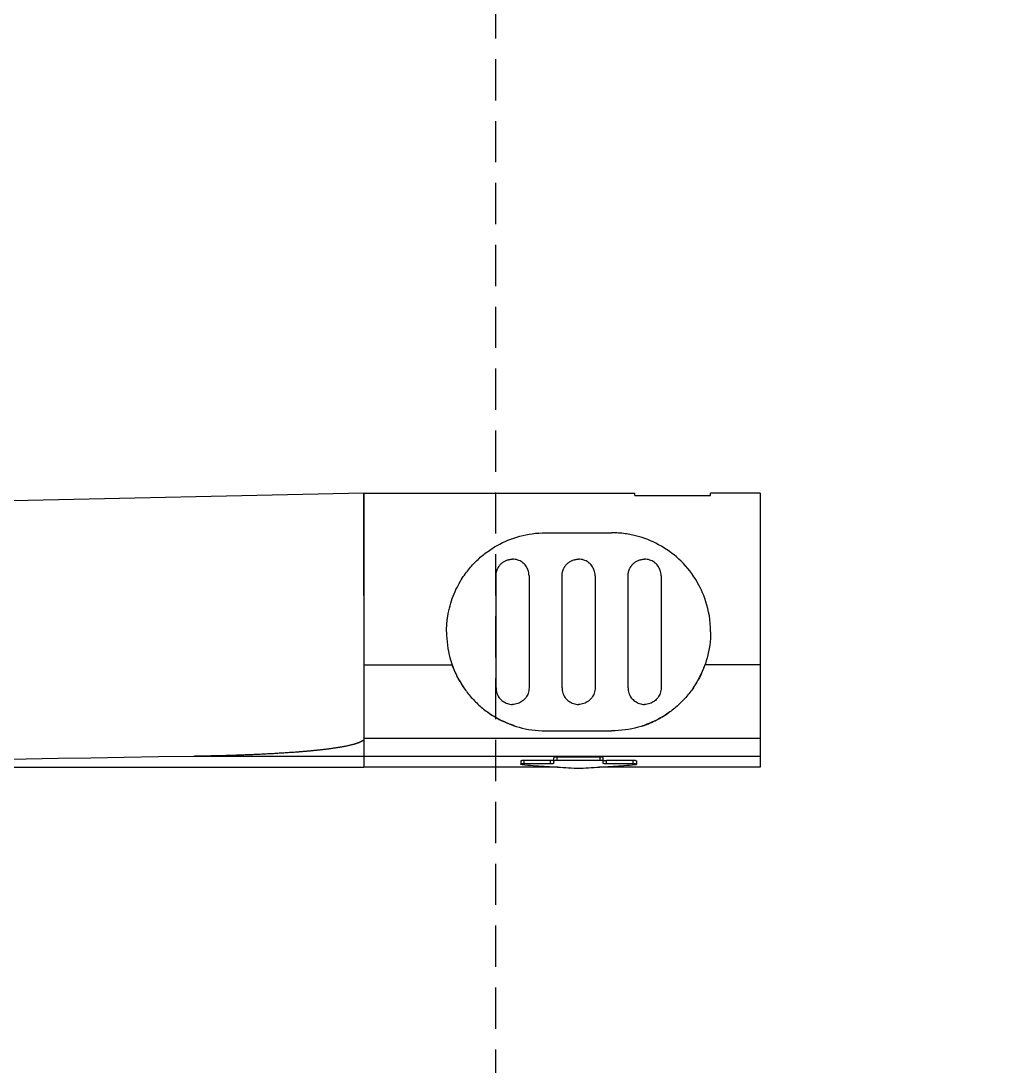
# Model space of a CAD drawing. Header units: inches. Extents: x 0 to 77285, y -118 to 40065.
# Drawn here: x 29460.26 to 29490.35, y 23130.04 to 23161.71 of the extents above; entities that cross this region are included whole.
import ezdxf

# ---------------------------------------------------------------- set-up
doc = ezdxf.new("R2010")
doc.units = ezdxf.units.IN
doc.header["$LTSCALE"] = 5
doc.header["$MEASUREMENT"] = 0
doc.linetypes.add('HIDDEN', pattern=[0.375, 0.25, -0.125])
doc.linetypes.add('PHANTOM', pattern=[2.5, 1.25, -0.25, 0.25, -0.25, 0.25, -0.25])
doc.layers.add('33', color=3, linetype='PHANTOM', lineweight=9)
doc.layers.add('55', color=5, linetype='Continuous')
doc.layers.add('77', color=40, linetype='HIDDEN')

# ---------------------------------------------------------------- blocks, each defined once
blk = doc.blocks.new('A$C42c8eb8e')
for p, q in [((-75.504, -4.361), (-75.504, 3.939)), ((-71.654, 3.839), (-70.854, 3.839)), ((-71.654, 3.839), (-71.654, 3.738)), ((-70.854, 3.839), (-70.854, 3.738)), ((-70.754, 3.825), (-70.754, 3.652)), ((-69.254, 3.825), (-69.254, 3.652)), ((-69.154, 3.839), (-68.354, 3.839)), ((-69.154, 3.839), (-69.154, 3.738)), ((-68.354, 3.839), (-68.354, 3.738)), ((-63.504, 0.839), (-63.504, 3.942)), ((-42.004, 3.942), (-63.504, 3.942)), ((-63.504, 3.609), (-75.504, 3.609)), ((-70.654, 3.737), (-69.354, 3.737)), ((-70.654, 3.737), (-70.654, 3.636)), ((-69.354, 3.737), (-69.354, 3.636)), ((-63.504, 3.612), (-58.336, 3.612)), ((-63.504, 3.064), (-75.504, 3.064)), ((-72.295, 2.547), (-72.296, 2.547)), ((-69.004, 2.839), (-71.004, 2.839)), ((-67.712, 2.547), (-67.713, 2.547)), ((-72.504, -1.861), (-72.504, 1.539)), ((-71.504, 1.539), (-71.504, -1.861)), ((-70.504, -1.861), (-70.504, 1.539)), ((-69.504, 1.539), (-69.504, -1.861)), ((-68.504, -1.861), (-68.504, 1.539)), ((-67.504, 1.539), (-67.504, -1.861)), ((-75.504, 0.839), (-73.833, 0.839)), ((-73.833, 0.839), (-73.833, 0.839)), ((-66.176, 0.839), (-66.176, 0.839)), ((-63.504, 0.839), (-66.176, 0.839)), ((-63.504, -4.361), (-63.504, 0.839)), ((-63.504, -1.262), (-63.504, -4.361)), ((-69.004, -3.161), (-71.004, -3.161)), ((-63.504, -4.361), (-42.004, -3.898)), ((-75.504, -4.361), (-74.004, -4.361)), ((-74.004, -4.293), (-74.004, -4.361)), ((-71.704, -4.293), (-71.704, -4.361)), ((-63.504, -4.361), (-71.704, -4.361))]:
    blk.add_line(p, q)
for points in [[(-75.504, 3.939), (-75.26, 3.939), (-75.017, 3.939), (-74.773, 3.939), (-74.529, 3.939), (-74.285, 3.939), (-74.041, 3.939), (-73.798, 3.939), (-73.554, 3.939), (-73.31, 3.939), (-73.066, 3.939), (-72.823, 3.939), (-72.579, 3.939), (-72.335, 3.939), (-72.091, 3.939), (-71.848, 3.939), (-71.604, 3.939), (-71.36, 3.939), (-71.116, 3.939), (-70.872, 3.939), (-70.629, 3.939)], [(-71.71, 3.862), (-71.713, 3.861), (-71.716, 3.861), (-71.719, 3.861), (-71.722, 3.86), (-71.725, 3.86), (-71.728, 3.86), (-71.731, 3.859), (-71.734, 3.859), (-71.737, 3.858), (-71.74, 3.858), (-71.742, 3.857), (-71.745, 3.857), (-71.747, 3.856), (-71.749, 3.855), (-71.75, 3.855), (-71.752, 3.854), (-71.753, 3.854), (-71.754, 3.853), (-71.754, 3.852), (-71.754, 3.851)], [(-71.75, 3.848), (-71.75, 3.848), (-71.751, 3.848), (-71.751, 3.848), (-71.751, 3.848), (-71.752, 3.849), (-71.752, 3.849), (-71.752, 3.849), (-71.753, 3.849), (-71.753, 3.849), (-71.753, 3.85), (-71.753, 3.85), (-71.754, 3.85), (-71.754, 3.85), (-71.754, 3.85), (-71.754, 3.85), (-71.754, 3.851), (-71.754, 3.851), (-71.754, 3.851), (-71.754, 3.851), (-71.754, 3.851)], [(-71.754, 3.751), (-71.754, 3.756), (-71.754, 3.761), (-71.754, 3.766), (-71.754, 3.771), (-71.754, 3.776), (-71.754, 3.781), (-71.754, 3.786), (-71.754, 3.791), (-71.754, 3.796), (-71.754, 3.801), (-71.754, 3.806), (-71.754, 3.811), (-71.754, 3.816), (-71.754, 3.821), (-71.754, 3.826), (-71.754, 3.831), (-71.754, 3.836), (-71.754, 3.841), (-71.754, 3.846), (-71.754, 3.851)], [(-71.75, 3.848), (-71.748, 3.847), (-71.746, 3.846), (-71.743, 3.846), (-71.74, 3.845), (-71.737, 3.844), (-71.733, 3.844), (-71.729, 3.843), (-71.725, 3.842), (-71.72, 3.842), (-71.715, 3.841), (-71.71, 3.841), (-71.705, 3.84), (-71.699, 3.84), (-71.693, 3.84), (-71.687, 3.839), (-71.681, 3.839), (-71.675, 3.839), (-71.668, 3.839), (-71.661, 3.839), (-71.654, 3.839)], [(-70.06, 3.97), (-70.142, 3.966), (-70.225, 3.962), (-70.308, 3.957), (-70.39, 3.953), (-70.473, 3.948), (-70.555, 3.943), (-70.638, 3.938), (-70.72, 3.933), (-70.803, 3.928), (-70.886, 3.922), (-70.968, 3.917), (-71.051, 3.911), (-71.133, 3.905), (-71.215, 3.9), (-71.298, 3.894), (-71.38, 3.887), (-71.463, 3.881), (-71.545, 3.875), (-71.627, 3.868), (-71.71, 3.862)], [(-70.854, 3.839), (-70.846, 3.839), (-70.838, 3.838), (-70.83, 3.838), (-70.822, 3.838), (-70.815, 3.838), (-70.808, 3.837), (-70.801, 3.837), (-70.795, 3.836), (-70.789, 3.835), (-70.783, 3.835), (-70.778, 3.834), (-70.773, 3.833), (-70.769, 3.832), (-70.765, 3.831), (-70.762, 3.831), (-70.759, 3.83), (-70.757, 3.829), (-70.755, 3.828), (-70.754, 3.827), (-70.754, 3.825)], [(-69.949, 3.97), (-69.953, 3.97), (-69.958, 3.971), (-69.964, 3.971), (-69.969, 3.971), (-69.975, 3.971), (-69.98, 3.971), (-69.986, 3.971), (-69.992, 3.971), (-69.998, 3.971), (-70.004, 3.972), (-70.01, 3.971), (-70.016, 3.971), (-70.022, 3.971), (-70.028, 3.971), (-70.034, 3.971), (-70.039, 3.971), (-70.045, 3.971), (-70.05, 3.971), (-70.055, 3.97), (-70.06, 3.97)], [(-68.299, 3.862), (-68.381, 3.868), (-68.463, 3.875), (-68.546, 3.881), (-68.628, 3.887), (-68.71, 3.894), (-68.793, 3.9), (-68.875, 3.905), (-68.958, 3.911), (-69.04, 3.917), (-69.123, 3.922), (-69.205, 3.928), (-69.288, 3.933), (-69.37, 3.938), (-69.453, 3.943), (-69.535, 3.948), (-69.618, 3.953), (-69.701, 3.957), (-69.783, 3.962), (-69.866, 3.966), (-69.949, 3.97)], [(-69.379, 3.939), (-69.086, 3.939), (-68.792, 3.939), (-68.498, 3.939), (-68.204, 3.939), (-67.911, 3.939), (-67.617, 3.939), (-67.323, 3.939), (-67.029, 3.939), (-66.736, 3.939), (-66.442, 3.939), (-66.148, 3.939), (-65.854, 3.939), (-65.56, 3.939), (-65.267, 3.939), (-64.973, 3.939), (-64.679, 3.939), (-64.385, 3.939), (-64.092, 3.939), (-63.798, 3.939), (-63.504, 3.939)], [(-69.254, 3.825), (-69.254, 3.827), (-69.253, 3.828), (-69.251, 3.829), (-69.249, 3.83), (-69.246, 3.831), (-69.243, 3.832), (-69.239, 3.832), (-69.235, 3.833), (-69.23, 3.834), (-69.225, 3.835), (-69.219, 3.836), (-69.213, 3.836), (-69.206, 3.837), (-69.2, 3.837), (-69.193, 3.838), (-69.185, 3.838), (-69.178, 3.838), (-69.17, 3.838), (-69.162, 3.839), (-69.154, 3.839)], [(-68.354, 3.839), (-68.347, 3.839), (-68.34, 3.839), (-68.334, 3.839), (-68.327, 3.839), (-68.321, 3.839), (-68.315, 3.84), (-68.309, 3.84), (-68.304, 3.84), (-68.298, 3.841), (-68.293, 3.841), (-68.288, 3.842), (-68.284, 3.842), (-68.279, 3.843), (-68.275, 3.844), (-68.272, 3.844), (-68.268, 3.845), (-68.265, 3.846), (-68.263, 3.846), (-68.26, 3.847), (-68.258, 3.848)], [(-68.299, 3.862), (-68.296, 3.861), (-68.292, 3.861), (-68.289, 3.861), (-68.286, 3.86), (-68.283, 3.86), (-68.28, 3.86), (-68.277, 3.859), (-68.274, 3.859), (-68.271, 3.858), (-68.269, 3.858), (-68.266, 3.857), (-68.264, 3.857), (-68.262, 3.856), (-68.26, 3.855), (-68.258, 3.855), (-68.257, 3.854), (-68.255, 3.854), (-68.255, 3.853), (-68.254, 3.852), (-68.254, 3.851)], [(-68.258, 3.848), (-68.258, 3.848), (-68.258, 3.848), (-68.257, 3.848), (-68.257, 3.848), (-68.256, 3.849), (-68.256, 3.849), (-68.256, 3.849), (-68.256, 3.849), (-68.255, 3.849), (-68.255, 3.85), (-68.255, 3.85), (-68.255, 3.85), (-68.254, 3.85), (-68.254, 3.85), (-68.254, 3.85), (-68.254, 3.851), (-68.254, 3.851), (-68.254, 3.851), (-68.254, 3.851), (-68.254, 3.851)], [(-68.254, 3.751), (-68.254, 3.756), (-68.254, 3.761), (-68.254, 3.766), (-68.254, 3.771), (-68.254, 3.776), (-68.254, 3.781), (-68.254, 3.786), (-68.254, 3.791), (-68.254, 3.796), (-68.254, 3.801), (-68.254, 3.806), (-68.254, 3.811), (-68.254, 3.816), (-68.254, 3.821), (-68.254, 3.826), (-68.254, 3.831), (-68.254, 3.836), (-68.254, 3.841), (-68.254, 3.846), (-68.254, 3.851)], [(-58.336, 3.612), (-57.278, 3.63), (-56.243, 3.647), (-55.23, 3.663), (-54.241, 3.68), (-53.275, 3.696), (-52.334, 3.711), (-51.418, 3.726), (-50.527, 3.741), (-49.662, 3.755), (-48.823, 3.768), (-48.011, 3.781), (-47.227, 3.794), (-46.47, 3.806), (-45.743, 3.818), (-45.044, 3.829), (-44.375, 3.84), (-43.736, 3.85), (-43.127, 3.86), (-42.55, 3.869), (-42.004, 3.878)], [(-71.75, 3.747), (-71.75, 3.748), (-71.751, 3.748), (-71.751, 3.748), (-71.751, 3.748), (-71.752, 3.748), (-71.752, 3.748), (-71.752, 3.748), (-71.752, 3.749), (-71.753, 3.749), (-71.753, 3.749), (-71.753, 3.749), (-71.753, 3.749), (-71.753, 3.749), (-71.754, 3.75), (-71.754, 3.75), (-71.754, 3.75), (-71.754, 3.75), (-71.754, 3.75), (-71.754, 3.75), (-71.754, 3.751), (-71.754, 3.751), (-71.754, 3.751), (-71.754, 3.751), (-71.754, 3.751), (-71.754, 3.751), (-71.754, 3.751), (-71.754, 3.751), (-71.754, 3.751), (-71.754, 3.751), (-71.754, 3.751), (-71.754, 3.751), (-71.754, 3.751), (-71.754, 3.751), (-71.754, 3.751), (-71.754, 3.751), (-71.754, 3.751), (-71.754, 3.751), (-71.754, 3.751), (-71.754, 3.751), (-71.754, 3.751)], [(-71.75, 3.747), (-71.749, 3.747), (-71.748, 3.747), (-71.747, 3.746), (-71.746, 3.746), (-71.745, 3.746), (-71.744, 3.745), (-71.743, 3.745), (-71.741, 3.745), (-71.74, 3.745), (-71.739, 3.744), (-71.737, 3.744), (-71.736, 3.744), (-71.734, 3.743), (-71.732, 3.743), (-71.731, 3.743), (-71.729, 3.743), (-71.727, 3.742), (-71.725, 3.742), (-71.723, 3.742), (-71.721, 3.742), (-71.72, 3.741), (-71.718, 3.741), (-71.716, 3.741), (-71.714, 3.741), (-71.712, 3.741), (-71.71, 3.74), (-71.708, 3.74), (-71.706, 3.74), (-71.704, 3.74), (-71.702, 3.74), (-71.7, 3.74), (-71.698, 3.74), (-71.696, 3.739), (-71.694, 3.739), (-71.691, 3.739), (-71.689, 3.739), (-71.687, 3.739), (-71.685, 3.739), (-71.682, 3.739), (-71.68, 3.739), (-71.679, 3.739), (-71.678, 3.739), (-71.676, 3.739), (-71.675, 3.738), (-71.674, 3.738), (-71.672, 3.738), (-71.671, 3.738), (-71.67, 3.738), (-71.669, 3.738), (-71.667, 3.738), (-71.666, 3.738), (-71.665, 3.738), (-71.663, 3.738), (-71.662, 3.738), (-71.661, 3.738), (-71.659, 3.738), (-71.658, 3.738), (-71.657, 3.738), (-71.655, 3.738), (-71.654, 3.738)], [(-71.654, 3.738), (-71.614, 3.738), (-71.574, 3.738), (-71.534, 3.738), (-71.494, 3.738), (-71.454, 3.738), (-71.414, 3.738), (-71.374, 3.738), (-71.334, 3.738), (-71.294, 3.738), (-71.254, 3.738), (-71.214, 3.738), (-71.174, 3.738), (-71.134, 3.738), (-71.094, 3.738), (-71.054, 3.738), (-71.014, 3.738), (-70.974, 3.738), (-70.934, 3.738), (-70.894, 3.738), (-70.854, 3.738)], [(-70.754, 3.725), (-70.754, 3.725), (-70.754, 3.726), (-70.754, 3.726), (-70.755, 3.726), (-70.755, 3.727), (-70.756, 3.727), (-70.756, 3.728), (-70.757, 3.728), (-70.757, 3.728), (-70.758, 3.729), (-70.759, 3.729), (-70.76, 3.729), (-70.76, 3.73), (-70.761, 3.73), (-70.762, 3.73), (-70.764, 3.731), (-70.765, 3.731), (-70.766, 3.731), (-70.767, 3.732), (-70.769, 3.732), (-70.77, 3.732), (-70.771, 3.732), (-70.773, 3.733), (-70.774, 3.733), (-70.776, 3.733), (-70.777, 3.733), (-70.779, 3.734), (-70.78, 3.734), (-70.782, 3.734), (-70.784, 3.734), (-70.785, 3.735), (-70.787, 3.735), (-70.789, 3.735), (-70.791, 3.735), (-70.793, 3.735), (-70.794, 3.736), (-70.796, 3.736), (-70.798, 3.736), (-70.8, 3.736), (-70.802, 3.736), (-70.805, 3.737), (-70.807, 3.737), (-70.809, 3.737), (-70.812, 3.737), (-70.814, 3.737), (-70.817, 3.737), (-70.819, 3.737), (-70.822, 3.738), (-70.825, 3.738), (-70.827, 3.738), (-70.83, 3.738), (-70.833, 3.738), (-70.835, 3.738), (-70.838, 3.738), (-70.841, 3.738), (-70.843, 3.738), (-70.846, 3.738), (-70.849, 3.738), (-70.851, 3.738), (-70.854, 3.738)], [(-70.754, 3.753), (-70.754, 3.752), (-70.753, 3.751), (-70.751, 3.749), (-70.749, 3.748), (-70.746, 3.747), (-70.743, 3.746), (-70.739, 3.745), (-70.735, 3.744), (-70.73, 3.743), (-70.725, 3.742), (-70.719, 3.741), (-70.713, 3.74), (-70.707, 3.74), (-70.7, 3.739), (-70.693, 3.739), (-70.686, 3.738), (-70.678, 3.738), (-70.671, 3.738), (-70.662, 3.737), (-70.654, 3.737)], [(-70.754, 3.652), (-70.754, 3.652), (-70.754, 3.651), (-70.754, 3.651), (-70.754, 3.65), (-70.753, 3.65), (-70.753, 3.65), (-70.752, 3.649), (-70.752, 3.649), (-70.751, 3.648), (-70.75, 3.648), (-70.75, 3.648), (-70.749, 3.647), (-70.748, 3.647), (-70.747, 3.646), (-70.746, 3.646), (-70.745, 3.646), (-70.744, 3.645), (-70.743, 3.645), (-70.741, 3.644), (-70.74, 3.644), (-70.739, 3.644), (-70.737, 3.643), (-70.736, 3.643), (-70.735, 3.643), (-70.733, 3.642), (-70.732, 3.642), (-70.73, 3.642), (-70.729, 3.642), (-70.727, 3.641), (-70.725, 3.641), (-70.724, 3.641), (-70.722, 3.64), (-70.72, 3.64), (-70.718, 3.64), (-70.716, 3.64), (-70.714, 3.64), (-70.713, 3.639), (-70.711, 3.639), (-70.709, 3.639), (-70.707, 3.639), (-70.704, 3.638), (-70.702, 3.638), (-70.699, 3.638), (-70.697, 3.638), (-70.694, 3.638), (-70.692, 3.637), (-70.689, 3.637), (-70.687, 3.637), (-70.684, 3.637), (-70.681, 3.637), (-70.679, 3.637), (-70.676, 3.637), (-70.673, 3.637), (-70.671, 3.636), (-70.668, 3.636), (-70.665, 3.636), (-70.662, 3.636), (-70.66, 3.636), (-70.657, 3.636), (-70.654, 3.636)], [(-70.654, 3.636), (-70.589, 3.636), (-70.524, 3.636), (-70.459, 3.636), (-70.394, 3.636), (-70.329, 3.636), (-70.264, 3.636), (-70.199, 3.636), (-70.134, 3.636), (-70.069, 3.636), (-70.004, 3.636), (-69.939, 3.636), (-69.874, 3.636), (-69.809, 3.636), (-69.744, 3.636), (-69.679, 3.636), (-69.614, 3.636), (-69.549, 3.636), (-69.484, 3.636), (-69.419, 3.636), (-69.354, 3.636)], [(-69.354, 3.737), (-69.346, 3.737), (-69.338, 3.738), (-69.33, 3.738), (-69.323, 3.738), (-69.316, 3.739), (-69.309, 3.739), (-69.302, 3.74), (-69.295, 3.74), (-69.289, 3.741), (-69.284, 3.742), (-69.278, 3.743), (-69.274, 3.744), (-69.269, 3.745), (-69.265, 3.746), (-69.262, 3.747), (-69.259, 3.748), (-69.257, 3.749), (-69.255, 3.751), (-69.254, 3.752), (-69.254, 3.753)], [(-69.354, 3.636), (-69.351, 3.636), (-69.349, 3.636), (-69.346, 3.636), (-69.343, 3.636), (-69.341, 3.636), (-69.338, 3.636), (-69.335, 3.637), (-69.333, 3.637), (-69.33, 3.637), (-69.327, 3.637), (-69.325, 3.637), (-69.322, 3.637), (-69.319, 3.637), (-69.317, 3.637), (-69.314, 3.638), (-69.312, 3.638), (-69.309, 3.638), (-69.307, 3.638), (-69.305, 3.638), (-69.302, 3.639), (-69.3, 3.639), (-69.298, 3.639), (-69.296, 3.639), (-69.294, 3.639), (-69.293, 3.64), (-69.291, 3.64), (-69.289, 3.64), (-69.287, 3.64), (-69.285, 3.641), (-69.284, 3.641), (-69.282, 3.641), (-69.28, 3.641), (-69.279, 3.642), (-69.277, 3.642), (-69.276, 3.642), (-69.274, 3.643), (-69.273, 3.643), (-69.271, 3.643), (-69.27, 3.644), (-69.269, 3.644), (-69.267, 3.644), (-69.266, 3.645), (-69.265, 3.645), (-69.264, 3.645), (-69.263, 3.646), (-69.261, 3.646), (-69.26, 3.647), (-69.26, 3.647), (-69.259, 3.647), (-69.258, 3.648), (-69.257, 3.648), (-69.257, 3.649), (-69.256, 3.649), (-69.256, 3.65), (-69.255, 3.65), (-69.255, 3.65), (-69.254, 3.651), (-69.254, 3.651), (-69.254, 3.652), (-69.254, 3.652)], [(-69.254, 3.725), (-69.254, 3.725), (-69.254, 3.726), (-69.254, 3.726), (-69.254, 3.726), (-69.253, 3.727), (-69.253, 3.727), (-69.252, 3.728), (-69.252, 3.728), (-69.251, 3.728), (-69.25, 3.729), (-69.25, 3.729), (-69.249, 3.729), (-69.248, 3.73), (-69.247, 3.73), (-69.246, 3.73), (-69.245, 3.731), (-69.244, 3.731), (-69.242, 3.731), (-69.241, 3.732), (-69.24, 3.732), (-69.239, 3.732), (-69.237, 3.732), (-69.236, 3.733), (-69.235, 3.733), (-69.233, 3.733), (-69.232, 3.733), (-69.23, 3.734), (-69.228, 3.734), (-69.227, 3.734), (-69.225, 3.734), (-69.223, 3.735), (-69.222, 3.735), (-69.22, 3.735), (-69.218, 3.735), (-69.216, 3.735), (-69.214, 3.736), (-69.212, 3.736), (-69.21, 3.736), (-69.208, 3.736), (-69.206, 3.736), (-69.204, 3.737), (-69.202, 3.737), (-69.199, 3.737), (-69.197, 3.737), (-69.194, 3.737), (-69.192, 3.737), (-69.189, 3.737), (-69.187, 3.738), (-69.184, 3.738), (-69.181, 3.738), (-69.179, 3.738), (-69.176, 3.738), (-69.173, 3.738), (-69.17, 3.738), (-69.168, 3.738), (-69.165, 3.738), (-69.162, 3.738), (-69.16, 3.738), (-69.157, 3.738), (-69.154, 3.738)], [(-69.154, 3.738), (-69.114, 3.738), (-69.074, 3.738), (-69.034, 3.738), (-68.994, 3.738), (-68.954, 3.738), (-68.914, 3.738), (-68.874, 3.738), (-68.834, 3.738), (-68.794, 3.738), (-68.754, 3.738), (-68.714, 3.738), (-68.674, 3.738), (-68.634, 3.738), (-68.594, 3.738), (-68.554, 3.738), (-68.514, 3.738), (-68.474, 3.738), (-68.434, 3.738), (-68.394, 3.738), (-68.354, 3.738)], [(-68.354, 3.738), (-68.351, 3.738), (-68.349, 3.738), (-68.346, 3.738), (-68.343, 3.738), (-68.341, 3.738), (-68.338, 3.738), (-68.335, 3.738), (-68.333, 3.739), (-68.33, 3.739), (-68.327, 3.739), (-68.325, 3.739), (-68.322, 3.739), (-68.32, 3.739), (-68.317, 3.739), (-68.315, 3.739), (-68.312, 3.739), (-68.31, 3.74), (-68.307, 3.74), (-68.305, 3.74), (-68.303, 3.74), (-68.301, 3.74), (-68.299, 3.74), (-68.297, 3.741), (-68.295, 3.741), (-68.293, 3.741), (-68.291, 3.741), (-68.289, 3.741), (-68.287, 3.742), (-68.286, 3.742), (-68.284, 3.742), (-68.282, 3.742), (-68.281, 3.742), (-68.279, 3.743), (-68.278, 3.743), (-68.276, 3.743), (-68.275, 3.743), (-68.273, 3.744), (-68.272, 3.744), (-68.27, 3.744), (-68.269, 3.744), (-68.268, 3.745), (-68.268, 3.745), (-68.267, 3.745), (-68.267, 3.745), (-68.266, 3.745), (-68.265, 3.745), (-68.265, 3.745), (-68.264, 3.746), (-68.264, 3.746), (-68.263, 3.746), (-68.262, 3.746), (-68.262, 3.746), (-68.261, 3.746), (-68.261, 3.746), (-68.261, 3.747), (-68.26, 3.747), (-68.26, 3.747), (-68.259, 3.747), (-68.259, 3.747), (-68.258, 3.747)], [(-68.258, 3.747), (-68.258, 3.748), (-68.258, 3.748), (-68.257, 3.748), (-68.257, 3.748), (-68.257, 3.748), (-68.256, 3.748), (-68.256, 3.749), (-68.256, 3.749), (-68.255, 3.749), (-68.255, 3.749), (-68.255, 3.749), (-68.255, 3.75), (-68.255, 3.75), (-68.255, 3.75), (-68.254, 3.75), (-68.254, 3.75), (-68.254, 3.751), (-68.254, 3.751), (-68.254, 3.751), (-68.254, 3.751)], [(-63.504, 3.108), (-63.501, 3.111), (-63.499, 3.114), (-63.496, 3.117), (-63.493, 3.12), (-63.49, 3.123), (-63.486, 3.125), (-63.483, 3.128), (-63.48, 3.131), (-63.477, 3.133), (-63.473, 3.136), (-63.47, 3.138), (-63.466, 3.14), (-63.463, 3.143), (-63.46, 3.145), (-63.456, 3.147), (-63.452, 3.15), (-63.449, 3.152), (-63.445, 3.154), (-63.442, 3.156), (-63.438, 3.158), (-63.434, 3.16), (-63.43, 3.162), (-63.426, 3.164), (-63.423, 3.166), (-63.419, 3.168), (-63.415, 3.17), (-63.411, 3.172), (-63.407, 3.174), (-63.403, 3.176), (-63.399, 3.178), (-63.395, 3.18), (-63.391, 3.182), (-63.387, 3.184), (-63.383, 3.185), (-63.379, 3.187), (-63.375, 3.189), (-63.37, 3.191), (-63.366, 3.192), (-63.362, 3.194), (-63.358, 3.196), (-63.354, 3.197), (-63.35, 3.199), (-63.346, 3.2), (-63.342, 3.202), (-63.338, 3.204), (-63.334, 3.205), (-63.329, 3.207), (-63.325, 3.208), (-63.321, 3.21), (-63.317, 3.211), (-63.313, 3.213), (-63.309, 3.214), (-63.305, 3.216), (-63.3, 3.217), (-63.296, 3.218), (-63.292, 3.22), (-63.288, 3.221), (-63.284, 3.223), (-63.28, 3.224), (-63.275, 3.225), (-63.271, 3.227), (-63.267, 3.228), (-63.263, 3.229), (-63.259, 3.231), (-63.255, 3.232), (-63.251, 3.233), (-63.247, 3.234), (-63.242, 3.236), (-63.238, 3.237), (-63.234, 3.238), (-63.23, 3.239), (-63.226, 3.241), (-63.222, 3.242), (-63.217, 3.243), (-63.213, 3.244), (-63.209, 3.245), (-63.205, 3.247), (-63.201, 3.248), (-63.197, 3.249), (-63.192, 3.25), (-63.171, 3.256), (-63.15, 3.261), (-63.129, 3.267), (-63.107, 3.272), (-63.086, 3.277), (-63.065, 3.282), (-63.043, 3.287), (-63.021, 3.292), (-63, 3.296), (-62.978, 3.301), (-62.957, 3.305), (-62.935, 3.309), (-62.913, 3.314), (-62.892, 3.318), (-62.87, 3.322), (-62.848, 3.326), (-62.826, 3.329), (-62.804, 3.333), (-62.783, 3.337), (-62.761, 3.341), (-62.739, 3.344), (-62.717, 3.348), (-62.695, 3.351), (-62.673, 3.355), (-62.651, 3.358), (-62.629, 3.361), (-62.607, 3.364), (-62.585, 3.368), (-62.563, 3.371), (-62.541, 3.374), (-62.519, 3.377), (-62.497, 3.38), (-62.475, 3.383), (-62.453, 3.386), (-62.43, 3.389), (-62.408, 3.392), (-62.386, 3.394), (-62.364, 3.397), (-62.342, 3.4), (-62.32, 3.403), (-62.298, 3.405), (-62.276, 3.408), (-62.253, 3.41), (-62.231, 3.413), (-62.209, 3.415), (-62.187, 3.418), (-62.165, 3.42), (-62.142, 3.423), (-62.12, 3.425), (-62.098, 3.428), (-62.076, 3.43), (-62.054, 3.432), (-62.031, 3.434), (-62.009, 3.437), (-61.987, 3.439), (-61.965, 3.441), (-61.943, 3.443), (-61.92, 3.445), (-61.898, 3.447), (-61.876, 3.45), (-61.854, 3.452), (-61.831, 3.454), (-61.809, 3.456), (-61.787, 3.458), (-61.765, 3.46), (-61.742, 3.462), (-61.72, 3.464), (-61.698, 3.466), (-61.675, 3.467), (-61.653, 3.469), (-61.631, 3.471), (-61.609, 3.473), (-61.586, 3.475), (-61.564, 3.477), (-61.542, 3.478), (-61.519, 3.48), (-61.497, 3.482), (-61.475, 3.484), (-61.452, 3.485), (-61.43, 3.487), (-61.386, 3.49), (-61.341, 3.494), (-61.296, 3.497), (-61.252, 3.5), (-61.207, 3.503), (-61.162, 3.506), (-61.118, 3.509), (-61.073, 3.512), (-61.028, 3.515), (-60.984, 3.517), (-60.939, 3.52), (-60.894, 3.523), (-60.85, 3.525), (-60.805, 3.528), (-60.76, 3.531), (-60.715, 3.533), (-60.671, 3.535), (-60.626, 3.538), (-60.581, 3.54), (-60.537, 3.542), (-60.492, 3.545), (-60.447, 3.547), (-60.402, 3.549), (-60.358, 3.551), (-60.313, 3.553), (-60.268, 3.555), (-60.223, 3.557), (-60.178, 3.559), (-60.134, 3.561), (-60.089, 3.563), (-60.044, 3.565), (-59.999, 3.567), (-59.955, 3.568), (-59.91, 3.57), (-59.865, 3.572), (-59.82, 3.574), (-59.775, 3.575), (-59.73, 3.577), (-59.686, 3.578), (-59.641, 3.58), (-59.596, 3.581), (-59.551, 3.583), (-59.506, 3.584), (-59.462, 3.586), (-59.417, 3.587), (-59.372, 3.588), (-59.327, 3.59), (-59.282, 3.591), (-59.237, 3.592), (-59.193, 3.594), (-59.148, 3.595), (-59.103, 3.596), (-59.058, 3.597), (-59.013, 3.598), (-58.968, 3.599), (-58.923, 3.6), (-58.879, 3.601), (-58.834, 3.602), (-58.789, 3.603), (-58.744, 3.604), (-58.724, 3.605), (-58.703, 3.605), (-58.683, 3.606), (-58.662, 3.606), (-58.642, 3.607), (-58.622, 3.607), (-58.601, 3.607), (-58.581, 3.608), (-58.56, 3.608), (-58.54, 3.609), (-58.52, 3.609), (-58.499, 3.609), (-58.479, 3.61), (-58.458, 3.61), (-58.438, 3.61), (-58.418, 3.611), (-58.397, 3.611), (-58.377, 3.611), (-58.356, 3.612), (-58.336, 3.612)], [(-74.004, -0.161), (-74.002, -0.058), (-73.997, 0.044), (-73.989, 0.144), (-73.977, 0.243), (-73.962, 0.341), (-73.944, 0.437), (-73.923, 0.532), (-73.899, 0.625), (-73.873, 0.717), (-73.844, 0.806), (-73.812, 0.894), (-73.778, 0.981), (-73.742, 1.065), (-73.703, 1.148), (-73.663, 1.229), (-73.62, 1.307), (-73.575, 1.384), (-73.529, 1.459), (-73.481, 1.532), (-73.431, 1.602), (-73.403, 1.64), (-73.374, 1.678), (-73.345, 1.716), (-73.315, 1.752), (-73.284, 1.789), (-73.253, 1.824), (-73.222, 1.859), (-73.19, 1.894), (-73.157, 1.928), (-73.124, 1.962), (-73.09, 1.995), (-73.056, 2.027), (-73.022, 2.059), (-72.987, 2.09), (-72.951, 2.121), (-72.915, 2.151), (-72.879, 2.181), (-72.842, 2.21), (-72.805, 2.238), (-72.767, 2.266), (-72.7, 2.314), (-72.63, 2.36), (-72.558, 2.405), (-72.483, 2.449), (-72.406, 2.491), (-72.327, 2.531), (-72.245, 2.57), (-72.162, 2.606), (-72.076, 2.641), (-71.988, 2.673), (-71.898, 2.703), (-71.806, 2.73), (-71.713, 2.754), (-71.617, 2.776), (-71.519, 2.794), (-71.42, 2.81), (-71.318, 2.822), (-71.215, 2.831), (-71.111, 2.837), (-71.004, 2.839)], [(-71.944, 2.688), (-71.953, 2.685), (-71.962, 2.682), (-71.971, 2.679), (-71.98, 2.676), (-71.989, 2.673), (-71.998, 2.67), (-72.007, 2.666), (-72.015, 2.663), (-72.024, 2.66), (-72.033, 2.657), (-72.042, 2.654), (-72.051, 2.65), (-72.06, 2.647), (-72.069, 2.644), (-72.077, 2.64), (-72.086, 2.637), (-72.095, 2.634), (-72.104, 2.63), (-72.112, 2.627), (-72.121, 2.623), (-72.151, 2.611), (-72.18, 2.599), (-72.209, 2.586), (-72.238, 2.573), (-72.267, 2.56), (-72.296, 2.546), (-72.325, 2.532), (-72.354, 2.518), (-72.382, 2.504), (-72.41, 2.489), (-72.438, 2.474), (-72.466, 2.458), (-72.494, 2.443), (-72.521, 2.427), (-72.549, 2.411), (-72.576, 2.394), (-72.603, 2.377), (-72.63, 2.36), (-72.656, 2.343), (-72.683, 2.325), (-72.686, 2.323), (-72.689, 2.321), (-72.692, 2.319), (-72.696, 2.317), (-72.699, 2.314), (-72.702, 2.312), (-72.705, 2.31), (-72.708, 2.308), (-72.711, 2.306), (-72.714, 2.304), (-72.718, 2.301), (-72.721, 2.299), (-72.724, 2.297), (-72.727, 2.295), (-72.73, 2.293), (-72.733, 2.29), (-72.736, 2.288), (-72.739, 2.286), (-72.743, 2.284), (-72.746, 2.282)], [(-66.004, -0.161), (-66.006, -0.058), (-66.011, 0.044), (-66.02, 0.144), (-66.031, 0.243), (-66.046, 0.341), (-66.064, 0.437), (-66.085, 0.532), (-66.109, 0.625), (-66.135, 0.717), (-66.164, 0.806), (-66.196, 0.894), (-66.23, 0.981), (-66.266, 1.065), (-66.305, 1.148), (-66.346, 1.229), (-66.388, 1.307), (-66.433, 1.384), (-66.479, 1.459), (-66.527, 1.532), (-66.577, 1.602), (-66.605, 1.64), (-66.634, 1.678), (-66.664, 1.716), (-66.694, 1.752), (-66.724, 1.789), (-66.755, 1.824), (-66.787, 1.859), (-66.819, 1.894), (-66.851, 1.928), (-66.884, 1.962), (-66.918, 1.995), (-66.952, 2.027), (-66.986, 2.059), (-67.021, 2.09), (-67.057, 2.121), (-67.093, 2.151), (-67.129, 2.181), (-67.166, 2.21), (-67.203, 2.238), (-67.241, 2.266), (-67.308, 2.314), (-67.378, 2.36), (-67.451, 2.405), (-67.525, 2.449), (-67.602, 2.491), (-67.681, 2.531), (-67.763, 2.57), (-67.847, 2.606), (-67.932, 2.641), (-68.02, 2.673), (-68.11, 2.703), (-68.202, 2.73), (-68.296, 2.754), (-68.391, 2.776), (-68.489, 2.794), (-68.589, 2.81), (-68.69, 2.822), (-68.793, 2.831), (-68.898, 2.837), (-69.004, 2.839)], [(-68.068, 2.689), (-68.063, 2.687), (-68.057, 2.685), (-68.051, 2.683), (-68.045, 2.681), (-68.04, 2.68), (-68.034, 2.678), (-68.028, 2.676), (-68.022, 2.674), (-68.017, 2.672), (-68.011, 2.67), (-68.005, 2.668), (-68, 2.666), (-67.994, 2.664), (-67.988, 2.662), (-67.982, 2.659), (-67.977, 2.657), (-67.971, 2.655), (-67.965, 2.653), (-67.96, 2.651), (-67.954, 2.649), (-67.934, 2.642), (-67.915, 2.634), (-67.895, 2.626), (-67.875, 2.618), (-67.856, 2.61), (-67.836, 2.602), (-67.817, 2.594), (-67.797, 2.585), (-67.778, 2.577), (-67.759, 2.568), (-67.739, 2.559), (-67.72, 2.55), (-67.701, 2.541), (-67.682, 2.532), (-67.663, 2.523), (-67.644, 2.513), (-67.626, 2.503), (-67.607, 2.494), (-67.588, 2.484), (-67.57, 2.474), (-67.554, 2.465), (-67.537, 2.456), (-67.521, 2.447), (-67.505, 2.438), (-67.489, 2.428), (-67.473, 2.419), (-67.457, 2.409), (-67.442, 2.4), (-67.426, 2.39), (-67.41, 2.38), (-67.394, 2.37), (-67.379, 2.36), (-67.363, 2.35), (-67.348, 2.34), (-67.333, 2.33), (-67.317, 2.32), (-67.302, 2.309), (-67.287, 2.299), (-67.272, 2.288), (-67.257, 2.277)], [(-72.504, 1.539), (-72.502, 1.58), (-72.498, 1.62), (-72.49, 1.659), (-72.479, 1.696), (-72.465, 1.733), (-72.449, 1.768), (-72.429, 1.802), (-72.408, 1.834), (-72.384, 1.864), (-72.358, 1.892), (-72.33, 1.918), (-72.3, 1.942), (-72.268, 1.964), (-72.234, 1.983), (-72.199, 1.999), (-72.163, 2.013), (-72.125, 2.024), (-72.086, 2.032), (-72.045, 2.037), (-72.004, 2.039)], [(-71.504, 1.539), (-71.506, 1.581), (-71.511, 1.621), (-71.519, 1.661), (-71.53, 1.699), (-71.544, 1.736), (-71.561, 1.771), (-71.581, 1.805), (-71.602, 1.837), (-71.627, 1.867), (-71.653, 1.894), (-71.681, 1.92), (-71.712, 1.944), (-71.744, 1.965), (-71.777, 1.984), (-71.812, 2), (-71.849, 2.014), (-71.886, 2.025), (-71.925, 2.032), (-71.964, 2.037), (-72.004, 2.039)], [(-70.504, 1.539), (-70.502, 1.58), (-70.498, 1.62), (-70.49, 1.659), (-70.479, 1.696), (-70.465, 1.733), (-70.449, 1.768), (-70.429, 1.802), (-70.408, 1.834), (-70.384, 1.864), (-70.358, 1.892), (-70.33, 1.918), (-70.3, 1.942), (-70.268, 1.964), (-70.234, 1.983), (-70.199, 1.999), (-70.163, 2.013), (-70.125, 2.024), (-70.086, 2.032), (-70.045, 2.037), (-70.004, 2.039)], [(-69.504, 1.539), (-69.506, 1.581), (-69.511, 1.621), (-69.519, 1.661), (-69.53, 1.699), (-69.544, 1.736), (-69.561, 1.771), (-69.581, 1.805), (-69.602, 1.837), (-69.627, 1.867), (-69.653, 1.894), (-69.681, 1.92), (-69.712, 1.944), (-69.744, 1.965), (-69.777, 1.984), (-69.812, 2), (-69.849, 2.014), (-69.886, 2.025), (-69.925, 2.032), (-69.964, 2.037), (-70.004, 2.039)], [(-68.504, 1.539), (-68.502, 1.58), (-68.498, 1.62), (-68.49, 1.659), (-68.479, 1.696), (-68.465, 1.733), (-68.449, 1.768), (-68.429, 1.802), (-68.408, 1.834), (-68.384, 1.864), (-68.358, 1.892), (-68.33, 1.918), (-68.3, 1.942), (-68.268, 1.964), (-68.234, 1.983), (-68.199, 1.999), (-68.163, 2.013), (-68.125, 2.024), (-68.086, 2.032), (-68.045, 2.037), (-68.004, 2.039)], [(-67.504, 1.539), (-67.506, 1.581), (-67.511, 1.621), (-67.519, 1.661), (-67.53, 1.699), (-67.544, 1.736), (-67.561, 1.771), (-67.581, 1.805), (-67.602, 1.837), (-67.627, 1.867), (-67.653, 1.894), (-67.681, 1.92), (-67.712, 1.944), (-67.744, 1.965), (-67.777, 1.984), (-67.812, 2), (-67.849, 2.014), (-67.886, 2.025), (-67.925, 2.032), (-67.964, 2.037), (-68.004, 2.039)], [(-73.468, 1.551), (-73.472, 1.544), (-73.477, 1.538), (-73.481, 1.531), (-73.486, 1.524), (-73.491, 1.517), (-73.495, 1.511), (-73.5, 1.504), (-73.504, 1.497), (-73.509, 1.49), (-73.513, 1.483), (-73.518, 1.477), (-73.522, 1.47), (-73.527, 1.463), (-73.531, 1.456), (-73.535, 1.449), (-73.54, 1.442), (-73.544, 1.435), (-73.548, 1.428), (-73.553, 1.421), (-73.557, 1.415), (-73.563, 1.405), (-73.568, 1.396), (-73.574, 1.387), (-73.579, 1.378), (-73.585, 1.369), (-73.59, 1.36), (-73.595, 1.351), (-73.601, 1.342), (-73.606, 1.332), (-73.611, 1.323), (-73.616, 1.314), (-73.622, 1.305), (-73.627, 1.295), (-73.632, 1.286), (-73.637, 1.277), (-73.642, 1.267), (-73.647, 1.258), (-73.652, 1.248), (-73.657, 1.239), (-73.662, 1.23), (-73.672, 1.211), (-73.682, 1.192), (-73.691, 1.173), (-73.701, 1.154), (-73.71, 1.134), (-73.719, 1.115), (-73.728, 1.096), (-73.737, 1.076), (-73.746, 1.057), (-73.754, 1.037), (-73.763, 1.018), (-73.771, 0.998), (-73.779, 0.978), (-73.787, 0.959), (-73.795, 0.939), (-73.803, 0.919), (-73.811, 0.899), (-73.818, 0.879), (-73.825, 0.859), (-73.833, 0.839)], [(-66.55, 1.564), (-66.547, 1.559), (-66.544, 1.555), (-66.541, 1.551), (-66.538, 1.547), (-66.535, 1.542), (-66.532, 1.538), (-66.529, 1.534), (-66.526, 1.53), (-66.523, 1.525), (-66.52, 1.521), (-66.517, 1.517), (-66.514, 1.513), (-66.512, 1.508), (-66.509, 1.504), (-66.506, 1.5), (-66.503, 1.495), (-66.5, 1.491), (-66.497, 1.487), (-66.494, 1.482), (-66.492, 1.478), (-66.48, 1.46), (-66.469, 1.442), (-66.457, 1.424), (-66.446, 1.406), (-66.435, 1.388), (-66.424, 1.369), (-66.413, 1.351), (-66.402, 1.332), (-66.392, 1.314), (-66.381, 1.295), (-66.371, 1.276), (-66.361, 1.257), (-66.351, 1.238), (-66.341, 1.219), (-66.331, 1.2), (-66.321, 1.181), (-66.312, 1.162), (-66.302, 1.142), (-66.293, 1.123), (-66.284, 1.104), (-66.278, 1.091), (-66.272, 1.078), (-66.266, 1.065), (-66.26, 1.052), (-66.254, 1.038), (-66.249, 1.025), (-66.243, 1.012), (-66.238, 0.999), (-66.232, 0.986), (-66.227, 0.973), (-66.221, 0.959), (-66.216, 0.946), (-66.211, 0.933), (-66.205, 0.919), (-66.2, 0.906), (-66.195, 0.893), (-66.19, 0.879), (-66.185, 0.866), (-66.18, 0.852), (-66.176, 0.839)], [(-73.857, 0.766), (-73.857, 0.766), (-73.857, 0.766), (-73.857, 0.767), (-73.857, 0.767), (-73.857, 0.767), (-73.857, 0.768), (-73.857, 0.768), (-73.857, 0.768), (-73.856, 0.768), (-73.856, 0.769), (-73.856, 0.769), (-73.856, 0.769), (-73.856, 0.769), (-73.856, 0.77), (-73.856, 0.77), (-73.856, 0.77), (-73.856, 0.77), (-73.856, 0.771), (-73.856, 0.771), (-73.856, 0.771), (-73.854, 0.775), (-73.853, 0.778), (-73.852, 0.781), (-73.851, 0.785), (-73.85, 0.788), (-73.849, 0.792), (-73.848, 0.795), (-73.847, 0.798), (-73.845, 0.802), (-73.844, 0.805), (-73.843, 0.808), (-73.842, 0.812), (-73.841, 0.815), (-73.84, 0.819), (-73.838, 0.822), (-73.837, 0.825), (-73.836, 0.829), (-73.835, 0.832), (-73.834, 0.835), (-73.833, 0.839)], [(-66.151, 0.766), (-66.152, 0.77), (-66.153, 0.773), (-66.155, 0.777), (-66.156, 0.781), (-66.157, 0.784), (-66.158, 0.788), (-66.159, 0.791), (-66.161, 0.795), (-66.162, 0.799), (-66.163, 0.802), (-66.164, 0.806), (-66.166, 0.81), (-66.167, 0.813), (-66.168, 0.817), (-66.169, 0.821), (-66.171, 0.824), (-66.172, 0.828), (-66.173, 0.832), (-66.174, 0.835), (-66.176, 0.839)], [(-74.004, -0.161), (-74.001, -0.288), (-73.994, -0.412), (-73.981, -0.531), (-73.965, -0.647), (-73.944, -0.759), (-73.92, -0.867), (-73.893, -0.97), (-73.863, -1.07), (-73.831, -1.166), (-73.797, -1.257), (-73.761, -1.344), (-73.724, -1.426), (-73.686, -1.505), (-73.648, -1.578), (-73.61, -1.648), (-73.572, -1.712), (-73.535, -1.772), (-73.498, -1.828), (-73.464, -1.879), (-73.431, -1.925), (-73.371, -2.005), (-73.309, -2.082), (-73.244, -2.157), (-73.178, -2.229), (-73.11, -2.298), (-73.04, -2.365), (-72.969, -2.428), (-72.896, -2.49), (-72.821, -2.548), (-72.745, -2.604), (-72.668, -2.657), (-72.59, -2.708), (-72.511, -2.755), (-72.43, -2.8), (-72.349, -2.843), (-72.267, -2.883), (-72.184, -2.92), (-72.1, -2.954), (-72.016, -2.985), (-71.931, -3.014), (-71.893, -3.027), (-71.853, -3.039), (-71.813, -3.05), (-71.772, -3.061), (-71.73, -3.072), (-71.687, -3.082), (-71.643, -3.092), (-71.599, -3.102), (-71.553, -3.111), (-71.507, -3.119), (-71.46, -3.126), (-71.412, -3.133), (-71.364, -3.14), (-71.315, -3.145), (-71.265, -3.15), (-71.214, -3.154), (-71.163, -3.157), (-71.11, -3.159), (-71.058, -3.161), (-71.004, -3.161)], [(-66.004, -0.161), (-66.004, -0.185), (-66.005, -0.209), (-66.005, -0.232), (-66.006, -0.256), (-66.006, -0.28), (-66.008, -0.303), (-66.009, -0.327), (-66.01, -0.351), (-66.012, -0.374), (-66.013, -0.398), (-66.015, -0.421), (-66.018, -0.445), (-66.02, -0.468), (-66.022, -0.491), (-66.025, -0.515), (-66.028, -0.538), (-66.031, -0.561), (-66.034, -0.584), (-66.038, -0.607), (-66.041, -0.63), (-66.056, -0.714), (-66.072, -0.796), (-66.09, -0.875), (-66.111, -0.953), (-66.132, -1.029), (-66.156, -1.103), (-66.18, -1.175), (-66.207, -1.244), (-66.234, -1.312), (-66.262, -1.378), (-66.291, -1.442), (-66.322, -1.504), (-66.352, -1.564), (-66.384, -1.621), (-66.415, -1.677), (-66.448, -1.731), (-66.48, -1.782), (-66.512, -1.832), (-66.545, -1.879), (-66.577, -1.925), (-66.606, -1.964), (-66.636, -2.003), (-66.667, -2.042), (-66.698, -2.079), (-66.729, -2.116), (-66.761, -2.153), (-66.793, -2.188), (-66.825, -2.223), (-66.858, -2.257), (-66.891, -2.291), (-66.925, -2.324), (-66.959, -2.356), (-66.993, -2.387), (-67.028, -2.418), (-67.063, -2.448), (-67.098, -2.478), (-67.133, -2.506), (-67.169, -2.534), (-67.205, -2.562), (-67.241, -2.588), (-67.312, -2.638), (-67.385, -2.687), (-67.46, -2.733), (-67.537, -2.778), (-67.616, -2.821), (-67.697, -2.862), (-67.78, -2.9), (-67.865, -2.936), (-67.951, -2.97), (-68.04, -3.002), (-68.129, -3.031), (-68.221, -3.057), (-68.314, -3.081), (-68.408, -3.102), (-68.504, -3.119), (-68.601, -3.134), (-68.7, -3.146), (-68.8, -3.154), (-68.902, -3.159), (-69.004, -3.161)], [(-72.504, -1.861), (-72.502, -1.903), (-72.497, -1.944), (-72.489, -1.984), (-72.478, -2.022), (-72.464, -2.059), (-72.447, -2.094), (-72.428, -2.128), (-72.406, -2.159), (-72.382, -2.189), (-72.355, -2.217), (-72.327, -2.243), (-72.297, -2.267), (-72.265, -2.288), (-72.231, -2.307), (-72.196, -2.323), (-72.16, -2.336), (-72.122, -2.347), (-72.084, -2.355), (-72.044, -2.36), (-72.004, -2.361)], [(-71.504, -1.861), (-71.504, -1.88), (-71.505, -1.898), (-71.507, -1.916), (-71.509, -1.934), (-71.512, -1.951), (-71.516, -1.968), (-71.519, -1.984), (-71.524, -2), (-71.529, -2.015), (-71.534, -2.03), (-71.539, -2.045), (-71.545, -2.059), (-71.551, -2.073), (-71.558, -2.086), (-71.564, -2.099), (-71.571, -2.111), (-71.578, -2.123), (-71.585, -2.134), (-71.592, -2.145), (-71.6, -2.155), (-71.613, -2.172), (-71.627, -2.189), (-71.642, -2.206), (-71.658, -2.222), (-71.674, -2.237), (-71.692, -2.251), (-71.71, -2.265), (-71.729, -2.278), (-71.748, -2.291), (-71.768, -2.302), (-71.789, -2.313), (-71.811, -2.323), (-71.833, -2.331), (-71.856, -2.339), (-71.879, -2.346), (-71.903, -2.351), (-71.928, -2.355), (-71.953, -2.359), (-71.978, -2.361), (-72.004, -2.361)], [(-70.504, -1.861), (-70.502, -1.903), (-70.497, -1.944), (-70.489, -1.984), (-70.478, -2.022), (-70.464, -2.059), (-70.447, -2.094), (-70.428, -2.128), (-70.406, -2.159), (-70.382, -2.189), (-70.355, -2.217), (-70.327, -2.243), (-70.297, -2.267), (-70.265, -2.288), (-70.231, -2.307), (-70.196, -2.323), (-70.16, -2.336), (-70.122, -2.347), (-70.084, -2.355), (-70.044, -2.36), (-70.004, -2.361)], [(-69.504, -1.861), (-69.504, -1.88), (-69.505, -1.898), (-69.507, -1.916), (-69.509, -1.934), (-69.512, -1.951), (-69.516, -1.968), (-69.519, -1.984), (-69.524, -2), (-69.529, -2.015), (-69.534, -2.03), (-69.539, -2.045), (-69.545, -2.059), (-69.551, -2.073), (-69.558, -2.086), (-69.564, -2.099), (-69.571, -2.111), (-69.578, -2.123), (-69.585, -2.134), (-69.592, -2.145), (-69.6, -2.155), (-69.613, -2.172), (-69.627, -2.189), (-69.642, -2.206), (-69.658, -2.222), (-69.674, -2.237), (-69.692, -2.251), (-69.71, -2.265), (-69.729, -2.278), (-69.748, -2.291), (-69.768, -2.302), (-69.789, -2.313), (-69.811, -2.323), (-69.833, -2.331), (-69.856, -2.339), (-69.879, -2.346), (-69.903, -2.351), (-69.928, -2.355), (-69.953, -2.359), (-69.978, -2.361), (-70.004, -2.361)], [(-68.504, -1.861), (-68.502, -1.903), (-68.497, -1.944), (-68.489, -1.984), (-68.478, -2.022), (-68.464, -2.059), (-68.447, -2.094), (-68.428, -2.128), (-68.406, -2.159), (-68.382, -2.189), (-68.355, -2.217), (-68.327, -2.243), (-68.297, -2.267), (-68.265, -2.288), (-68.231, -2.307), (-68.196, -2.323), (-68.16, -2.336), (-68.122, -2.347), (-68.084, -2.355), (-68.044, -2.36), (-68.004, -2.361)], [(-67.504, -1.861), (-67.504, -1.88), (-67.505, -1.898), (-67.507, -1.916), (-67.509, -1.934), (-67.512, -1.951), (-67.516, -1.968), (-67.519, -1.984), (-67.524, -2), (-67.529, -2.015), (-67.534, -2.03), (-67.539, -2.045), (-67.545, -2.059), (-67.551, -2.073), (-67.558, -2.086), (-67.564, -2.099), (-67.571, -2.111), (-67.578, -2.123), (-67.585, -2.134), (-67.592, -2.145), (-67.6, -2.155), (-67.613, -2.172), (-67.627, -2.189), (-67.642, -2.206), (-67.658, -2.222), (-67.674, -2.237), (-67.692, -2.251), (-67.71, -2.265), (-67.729, -2.278), (-67.748, -2.291), (-67.768, -2.302), (-67.789, -2.313), (-67.811, -2.323), (-67.833, -2.331), (-67.856, -2.339), (-67.879, -2.346), (-67.903, -2.351), (-67.928, -2.355), (-67.953, -2.359), (-67.978, -2.361), (-68.004, -2.361)], [(-71.704, -4.293), (-71.819, -4.293), (-71.934, -4.293), (-72.049, -4.293), (-72.164, -4.293), (-72.279, -4.293), (-72.394, -4.293), (-72.509, -4.293), (-72.624, -4.293), (-72.739, -4.293), (-72.854, -4.293), (-72.969, -4.293), (-73.084, -4.293), (-73.199, -4.293), (-73.314, -4.293), (-73.429, -4.293), (-73.544, -4.293), (-73.659, -4.293), (-73.774, -4.293), (-73.889, -4.293), (-74.004, -4.293)], [(-71.704, -4.293), (-71.819, -4.293), (-71.934, -4.293), (-72.049, -4.293), (-72.164, -4.293), (-72.279, -4.293), (-72.394, -4.293), (-72.509, -4.293), (-72.624, -4.293), (-72.739, -4.293), (-72.854, -4.293), (-72.969, -4.293), (-73.084, -4.293), (-73.199, -4.293), (-73.314, -4.293), (-73.429, -4.293), (-73.544, -4.293), (-73.659, -4.293), (-73.774, -4.293), (-73.889, -4.293), (-74.004, -4.293)]]:
    blk.add_lwpolyline(points)
blk = doc.blocks.new('A$C740f11e8')
at = {"layer": '55'}
blk.add_blockref('A$C42c8eb8e', (-182.5, 37.5), dxfattribs=at)
blk = doc.blocks.new('A$Ca5de7116')
blk.add_blockref('A$C740f11e8', (0, 0))
blk = doc.blocks.new('A$C08fce532')
blk.add_line((312.5, 90), (22.5, 90))
blk = doc.blocks.new('A$C37b407a2')
at = {"layer": '77', "xscale": -1, "rotation": 180}
blk.add_blockref('A$C08fce532', (-335, 7500), dxfattribs=at)

msp = doc.modelspace()

# ---------------------------------------------------------------- linework, layer by layer
at = {"layer": '33'}
msp.add_arc((29714.6497809, 22932.05047629), 1449.76574449, 257.8470729196, 17.84707291956, dxfattribs=at)

# ---------------------------------------------------------------- block references
for name, p, rotation in [('A$C37b407a2', (22064.6497809, 23013.05047629), 270), ('A$Ca5de7116', (29224.6497809, 23180.53934497, 0), 180)]:
    msp.add_blockref(name, p, dxfattribs=dict(rotation=rotation))

doc.saveas('drawing.dxf')
